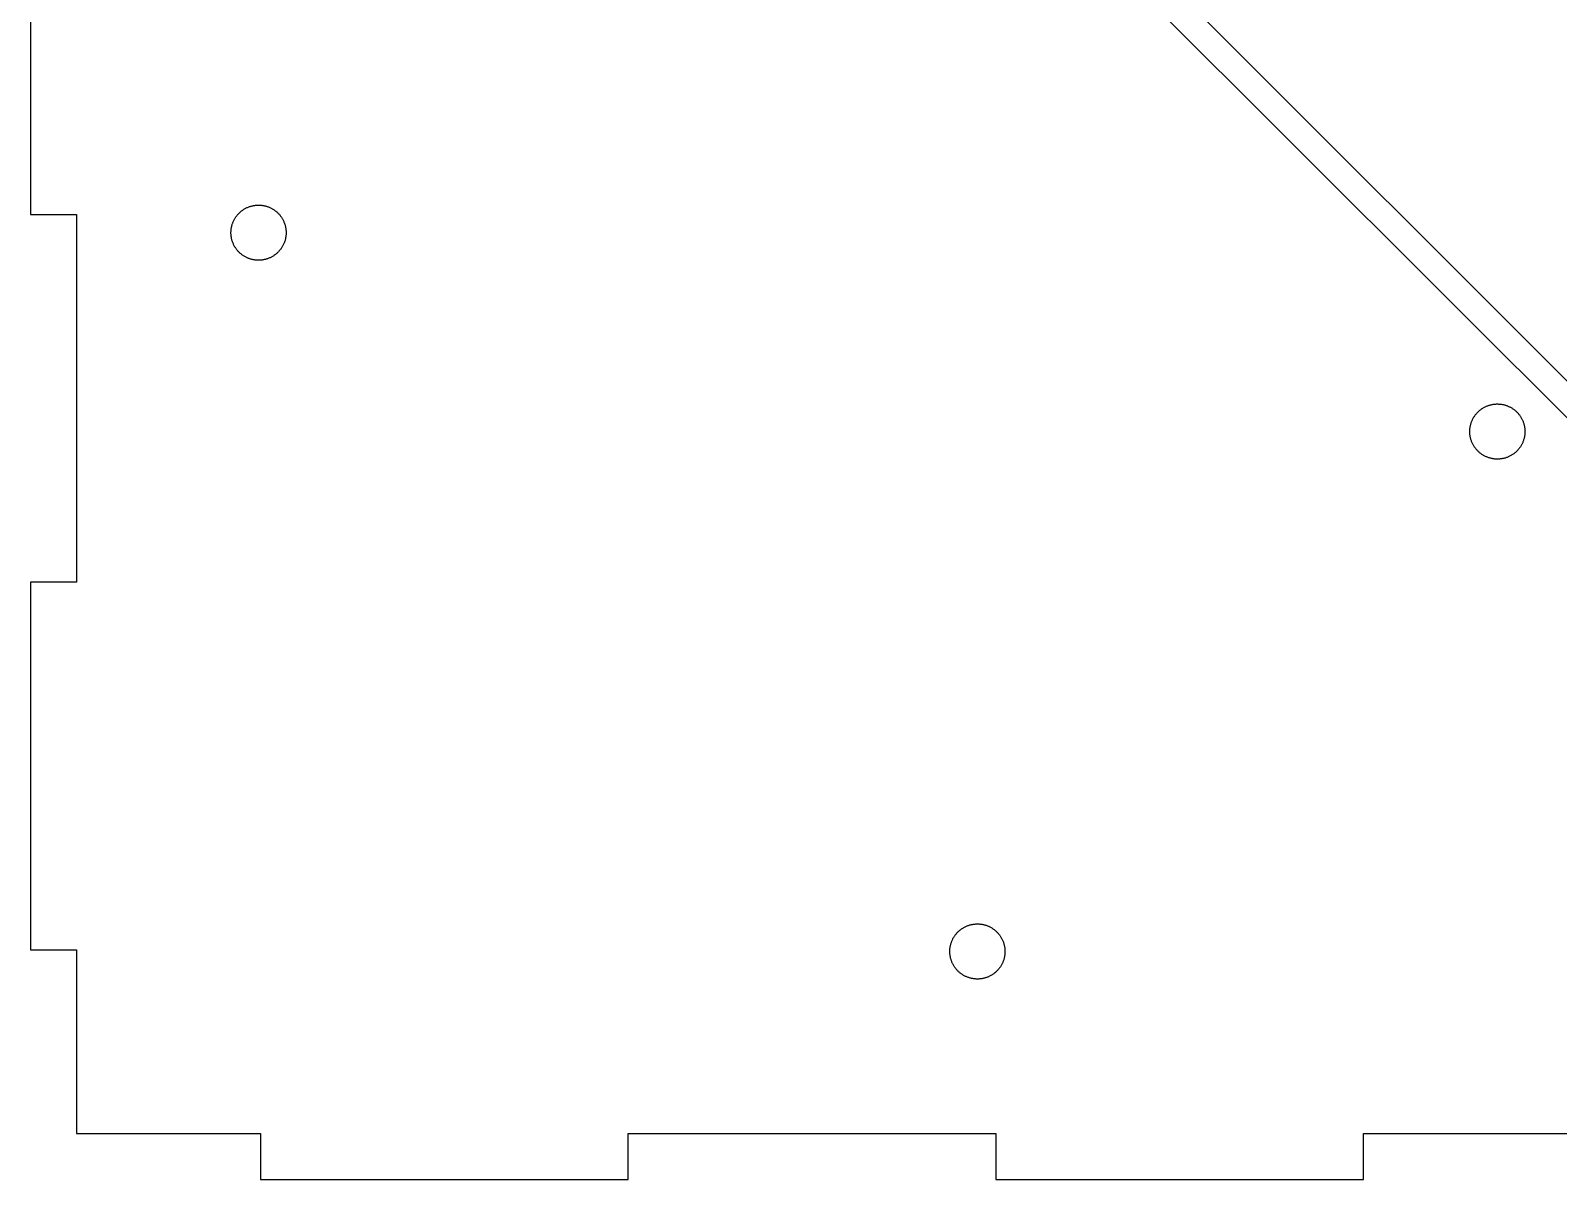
# Model space of a CAD drawing. Header units: metres. Extents: x -136 to 200, y -122 to 130.
# Drawn here: x -2.5 to 80.6, y -122.5 to -60 of the extents above; entities that cross this region are included whole.
import ezdxf

# ---------------------------------------------------------------- set-up
doc = ezdxf.new("R2010")
doc.units = ezdxf.units.M

msp = doc.modelspace()

# ---------------------------------------------------------------- linework, layer by layer
for p, q in [((120, -120), (0, 0)), ((2, 0), (122, -120)), ((-2.5, -50), (-2.5, -70)), ((8.95262, -69.8338), (8.98212, -69.8103)), ((8.98212, -69.8103), (9.01221, -69.7876)), ((9.01221, -69.7876), (9.04283, -69.7656)), ((9.04283, -69.7656), (9.07402, -69.7444)), ((9.07402, -69.7444), (9.10571, -69.724)), ((9.10571, -69.724), (9.13794, -69.7044)), ((9.13794, -69.7044), (9.17061, -69.6856)), ((9.17061, -69.6856), (9.20377, -69.6677)), ((9.20377, -69.6677), (9.23737, -69.6506)), ((9.23737, -69.6506), (9.27136, -69.6343)), ((9.27136, -69.6343), (9.30577, -69.6189)), ((9.30577, -69.6189), (9.34055, -69.6044)), ((9.34055, -69.6044), (9.37569, -69.5907)), ((9.37569, -69.5907), (9.41116, -69.5779)), ((9.41116, -69.5779), (9.44693, -69.5661)), ((9.44693, -69.5661), (9.483, -69.5551)), ((9.483, -69.5551), (9.51933, -69.545)), ((9.51933, -69.545), (9.55591, -69.5359)), ((9.55591, -69.5359), (9.5927, -69.5276)), ((9.5927, -69.5276), (9.62968, -69.5204)), ((9.62968, -69.5204), (9.66682, -69.514)), ((9.66682, -69.514), (9.70413, -69.5086)), ((9.70413, -69.5086), (9.74156, -69.5041)), ((9.74156, -69.5041), (9.7791, -69.5005)), ((9.7791, -69.5005), (9.81671, -69.4979)), ((9.81671, -69.4979), (9.85437, -69.4963)), ((9.85437, -69.4963), (9.89206, -69.4955)), ((9.89206, -69.4955), (9.92976, -69.4958)), ((9.92976, -69.4958), (9.96744, -69.497)), ((9.96744, -69.497), (10.0051, -69.4991)), ((10.0051, -69.4991), (10.0426, -69.5022)), ((10.0426, -69.5022), (10.0801, -69.5062)), ((10.0801, -69.5062), (10.1175, -69.5112)), ((10.1175, -69.5112), (10.1547, -69.517)), ((10.1547, -69.517), (10.1918, -69.5239)), ((10.1918, -69.5239), (10.2287, -69.5316)), ((10.2287, -69.5316), (10.2654, -69.5403)), ((10.2654, -69.5403), (10.3018, -69.5499)), ((10.3018, -69.5499), (10.338, -69.5605)), ((10.338, -69.5605), (10.374, -69.5719)), ((10.374, -69.5719), (10.4096, -69.5842)), ((10.4096, -69.5842), (10.4449, -69.5974)), ((10.4449, -69.5974), (10.4799, -69.6115)), ((10.4799, -69.6115), (10.5145, -69.6265)), ((10.5145, -69.6265), (10.5487, -69.6423)), ((10.5487, -69.6423), (10.5825, -69.659)), ((10.5825, -69.659), (10.6158, -69.6765)), ((10.6158, -69.6765), (10.6488, -69.6949)), ((10.6488, -69.6949), (10.6812, -69.7141)), ((10.6812, -69.7141), (10.7132, -69.7341)), ((10.7132, -69.7341), (10.7446, -69.7549)), ((10.7446, -69.7549), (10.7755, -69.7765)), ((10.7755, -69.7765), (10.8059, -69.7988)), ((10.8059, -69.7988), (10.8357, -69.8219)), ((-2.5, -70), (0, -70)), ((0, -70), (0, -90)), ((8.44185, -70.6499), (8.45099, -70.6134)), ((8.45099, -70.6134), (8.46104, -70.577)), ((8.46104, -70.577), (8.47202, -70.541)), ((8.47202, -70.541), (8.48389, -70.5052)), ((8.48389, -70.5052), (8.49666, -70.4697)), ((8.49666, -70.4697), (8.51033, -70.4346)), ((8.51033, -70.4346), (8.52484, -70.3998)), ((8.52484, -70.3998), (8.54027, -70.3654)), ((8.54027, -70.3654), (8.55652, -70.3314)), ((8.55652, -70.3314), (8.57364, -70.2978)), ((8.57364, -70.2978), (8.5916, -70.2646)), ((8.5916, -70.2646), (8.61038, -70.232)), ((8.61038, -70.232), (8.62997, -70.1998)), ((8.62997, -70.1998), (8.65036, -70.168)), ((8.65036, -70.168), (8.67155, -70.1369)), ((8.67155, -70.1369), (8.69353, -70.1062)), ((8.69353, -70.1062), (8.71626, -70.0762)), ((8.71626, -70.0762), (8.73973, -70.0466)), ((8.73973, -70.0466), (8.76395, -70.0178)), ((8.76395, -70.0178), (8.78886, -69.9895)), ((8.78886, -69.9895), (8.8145, -69.9619)), ((8.8145, -69.9619), (8.84082, -69.9349)), ((8.84082, -69.9349), (8.86781, -69.9085)), ((8.86781, -69.9085), (8.89546, -69.8829)), ((8.89546, -69.8829), (8.92372, -69.858)), ((8.92372, -69.858), (8.95262, -69.8338)), ((10.8357, -69.8219), (10.8649, -69.8458)), ((10.8649, -69.8458), (10.8935, -69.8703)), ((10.8935, -69.8703), (10.9214, -69.8956)), ((10.9214, -69.8956), (10.9487, -69.9216)), ((10.9487, -69.9216), (10.9754, -69.9483)), ((10.9754, -69.9483), (11.0014, -69.9756)), ((11.0014, -69.9756), (11.0267, -70.0036)), ((11.0267, -70.0036), (11.0512, -70.0321)), ((11.0512, -70.0321), (11.0751, -70.0613)), ((11.0751, -70.0613), (11.0982, -70.0911)), ((11.0982, -70.0911), (11.1205, -70.1215)), ((11.1205, -70.1215), (11.1421, -70.1524)), ((11.1421, -70.1524), (11.1629, -70.1838)), ((11.1629, -70.1838), (11.1829, -70.2158)), ((11.1829, -70.2158), (11.2021, -70.2482)), ((11.2021, -70.2482), (11.2205, -70.2812)), ((11.2205, -70.2812), (11.238, -70.3145)), ((11.238, -70.3145), (11.2547, -70.3483)), ((11.2547, -70.3483), (11.2705, -70.3825)), ((11.2705, -70.3825), (11.2855, -70.4171)), ((11.2855, -70.4171), (11.2996, -70.4521)), ((11.2996, -70.4521), (11.3128, -70.4874)), ((11.3128, -70.4874), (11.3251, -70.523)), ((11.3251, -70.523), (11.3365, -70.559)), ((11.3365, -70.559), (11.3471, -70.5952)), ((11.3471, -70.5952), (11.3567, -70.6316)), ((11.3567, -70.6316), (11.3654, -70.6683)), ((8.4015, -70.9861), (8.40224, -70.9484)), ((8.40175, -71.0238), (8.4015, -70.9861)), ((8.40294, -71.0615), (8.40175, -71.0238)), ((8.40224, -70.9484), (8.40388, -70.9107)), ((8.40508, -71.0991), (8.40294, -71.0615)), ((8.40388, -70.9107), (8.40648, -70.8731)), ((8.40814, -71.1367), (8.40508, -71.0991)), ((8.40648, -70.8731), (8.41003, -70.8356)), ((8.41216, -71.1742), (8.40814, -71.1367)), ((8.41003, -70.8356), (8.41454, -70.7982)), ((8.41713, -71.2115), (8.41216, -71.1742)), ((8.41454, -70.7982), (8.41995, -70.7609)), ((8.42302, -71.2488), (8.41713, -71.2115)), ((8.41995, -70.7609), (8.42633, -70.7237)), ((8.42986, -71.2858), (8.42302, -71.2488)), ((8.42633, -70.7237), (8.43362, -70.6867)), ((8.43761, -71.3227), (8.42986, -71.2858)), ((8.43362, -70.6867), (8.44185, -70.6499)), ((8.4463, -71.3594), (8.43761, -71.3227)), ((8.4559, -71.3959), (8.4463, -71.3594)), ((8.46642, -71.4321), (8.4559, -71.3959)), ((8.47784, -71.468), (8.46642, -71.4321)), ((8.49016, -71.5036), (8.47784, -71.468)), ((11.3309, -71.4501), (11.3191, -71.4858)), ((11.3419, -71.414), (11.3309, -71.4501)), ((11.352, -71.3777), (11.3419, -71.414)), ((11.3611, -71.3411), (11.352, -71.3777)), ((11.3694, -71.3043), (11.3611, -71.3411)), ((11.3654, -70.6683), (11.3731, -70.7052)), ((11.3767, -71.2673), (11.3694, -71.3043)), ((11.3731, -70.7052), (11.38, -70.7423)), ((11.383, -71.2302), (11.3767, -71.2673)), ((11.38, -70.7423), (11.3859, -70.7795)), ((11.3884, -71.1929), (11.383, -71.2302)), ((11.3859, -70.7795), (11.3908, -70.8169)), ((11.3929, -71.1554), (11.3884, -71.1929)), ((11.3908, -70.8169), (11.3948, -70.8544)), ((11.3965, -71.1179), (11.3929, -71.1554)), ((11.3948, -70.8544), (11.3979, -70.8919)), ((11.3991, -71.0803), (11.3965, -71.1179)), ((11.3979, -70.8919), (11.4, -70.9296)), ((11.4007, -71.0426), (11.3991, -71.0803)), ((11.4, -70.9296), (11.4012, -70.9672)), ((11.4015, -71.0049), (11.4007, -71.0426)), ((11.4012, -70.9672), (11.4015, -71.0049)), ((8.50339, -71.5389), (8.49016, -71.5036)), ((8.51747, -71.5739), (8.50339, -71.5389)), ((8.53244, -71.6085), (8.51747, -71.5739)), ((8.54829, -71.6427), (8.53244, -71.6085)), ((8.56497, -71.6765), (8.54829, -71.6427)), ((8.58252, -71.7099), (8.56497, -71.6765)), ((8.60088, -71.7428), (8.58252, -71.7099)), ((8.62007, -71.7752), (8.60088, -71.7428)), ((8.64008, -71.8072), (8.62007, -71.7752)), ((8.66087, -71.8386), (8.64008, -71.8072)), ((8.68243, -71.8696), (8.66087, -71.8386)), ((8.7048, -71.8999), (8.68243, -71.8696)), ((8.72791, -71.9297), (8.7048, -71.8999)), ((8.75175, -71.9589), (8.72791, -71.9297)), ((8.77632, -71.9875), (8.75175, -71.9589)), ((8.80161, -72.0155), (8.77632, -71.9875)), ((8.82758, -72.0428), (8.80161, -72.0155)), ((8.85423, -72.0694), (8.82758, -72.0428)), ((8.88155, -72.0954), (8.85423, -72.0694)), ((8.90952, -72.1207), (8.88155, -72.0954)), ((8.93811, -72.1452), (8.90952, -72.1207)), ((8.9673, -72.1691), (8.93811, -72.1452)), ((8.99709, -72.1922), (8.9673, -72.1691)), ((9.02745, -72.2146), (8.99709, -72.1922)), ((9.05836, -72.2361), (9.02745, -72.2146)), ((9.0898, -72.2569), (9.05836, -72.2361)), ((9.12177, -72.2769), (9.0898, -72.2569)), ((9.15422, -72.2961), (9.12177, -72.2769)), ((9.18713, -72.3145), (9.15422, -72.2961)), ((10.6324, -72.3054), (10.5992, -72.3234)), ((10.6651, -72.2866), (10.6324, -72.3054)), ((10.6973, -72.267), (10.6651, -72.2866)), ((10.729, -72.2466), (10.6973, -72.267)), ((10.7601, -72.2254), (10.729, -72.2466)), ((10.7908, -72.2035), (10.7601, -72.2254)), ((10.8208, -72.1808), (10.7908, -72.2035)), ((10.8504, -72.1573), (10.8208, -72.1808)), ((10.8792, -72.1331), (10.8504, -72.1573)), ((10.9075, -72.1081), (10.8792, -72.1331)), ((10.9352, -72.0825), (10.9075, -72.1081)), ((10.9621, -72.0562), (10.9352, -72.0825)), ((10.9885, -72.0292), (10.9621, -72.0562)), ((11.0141, -72.0015), (10.9885, -72.0292)), ((11.039, -71.9733), (11.0141, -72.0015)), ((11.0632, -71.9444), (11.039, -71.9733)), ((11.0867, -71.9149), (11.0632, -71.9444)), ((11.1095, -71.8848), (11.0867, -71.9149)), ((11.1314, -71.8542), (11.1095, -71.8848)), ((11.1526, -71.823), (11.1314, -71.8542)), ((11.173, -71.7913), (11.1526, -71.823)), ((11.1926, -71.7591), (11.173, -71.7913)), ((11.2114, -71.7264), (11.1926, -71.7591)), ((11.2293, -71.6932), (11.2114, -71.7264)), ((11.2465, -71.6597), (11.2293, -71.6932)), ((11.2627, -71.6256), (11.2465, -71.6597)), ((11.2781, -71.5912), (11.2627, -71.6256)), ((11.2927, -71.5565), (11.2781, -71.5912)), ((11.3063, -71.5213), (11.2927, -71.5565)), ((11.3191, -71.4858), (11.3063, -71.5213)), ((9.2205, -72.332), (9.18713, -72.3145)), ((9.25432, -72.3487), (9.2205, -72.332)), ((9.28851, -72.3646), (9.25432, -72.3487)), ((9.32312, -72.3795), (9.28851, -72.3646)), ((9.35808, -72.3936), (9.32312, -72.3795)), ((9.39337, -72.4068), (9.35808, -72.3936)), ((9.429, -72.4192), (9.39337, -72.4068)), ((9.46494, -72.4306), (9.429, -72.4192)), ((9.50113, -72.4411), (9.46494, -72.4306)), ((9.5376, -72.4507), (9.50113, -72.4411)), ((9.57428, -72.4594), (9.5376, -72.4507)), ((9.61116, -72.4671), (9.57428, -72.4594)), ((9.64824, -72.474), (9.61116, -72.4671)), ((9.68547, -72.4799), (9.64824, -72.474)), ((9.72284, -72.4848), (9.68547, -72.4799)), ((9.76031, -72.4889), (9.72284, -72.4848)), ((9.7979, -72.4919), (9.76031, -72.4889)), ((9.83554, -72.4941), (9.7979, -72.4919)), ((9.87321, -72.4953), (9.83554, -72.4941)), ((9.9109, -72.4955), (9.87321, -72.4953)), ((9.94861, -72.4948), (9.9109, -72.4955)), ((9.98627, -72.4931), (9.94861, -72.4948)), ((10.0239, -72.4905), (9.98627, -72.4931)), ((10.0614, -72.487), (10.0239, -72.4905)), ((10.0988, -72.4825), (10.0614, -72.487)), ((10.1361, -72.4771), (10.0988, -72.4825)), ((10.1733, -72.4707), (10.1361, -72.4771)), ((10.2103, -72.4634), (10.1733, -72.4707)), ((10.2471, -72.4552), (10.2103, -72.4634)), ((10.2836, -72.446), (10.2471, -72.4552)), ((10.32, -72.436), (10.2836, -72.446)), ((10.356, -72.425), (10.32, -72.436)), ((10.3918, -72.4131), (10.356, -72.425)), ((10.4273, -72.4003), (10.3918, -72.4131)), ((10.4624, -72.3867), (10.4273, -72.4003)), ((10.4972, -72.3722), (10.4624, -72.3867)), ((10.5316, -72.3567), (10.4972, -72.3722)), ((10.5656, -72.3405), (10.5316, -72.3567)), ((10.5992, -72.3234), (10.5656, -72.3405)), ((76.3694, -80.629), (76.3994, -80.6063)), ((76.3994, -80.6063), (76.4301, -80.5843)), ((76.4301, -80.5843), (76.4613, -80.5631)), ((76.4613, -80.5631), (76.493, -80.5427)), ((76.493, -80.5427), (76.5252, -80.5231)), ((76.5252, -80.5231), (76.5579, -80.5044)), ((76.5579, -80.5044), (76.591, -80.4864)), ((76.591, -80.4864), (76.6246, -80.4693)), ((76.6246, -80.4693), (76.6586, -80.453)), ((76.6586, -80.453), (76.693, -80.4376)), ((76.693, -80.4376), (76.7278, -80.4231)), ((76.7278, -80.4231), (76.7629, -80.4094)), ((76.7629, -80.4094), (76.7984, -80.3967)), ((76.7984, -80.3967), (76.8342, -80.3848)), ((76.8342, -80.3848), (76.8703, -80.3738)), ((76.8703, -80.3738), (76.9066, -80.3638)), ((76.9066, -80.3638), (76.9432, -80.3546)), ((76.9432, -80.3546), (76.9799, -80.3464)), ((76.9799, -80.3464), (77.0169, -80.3391)), ((77.0169, -80.3391), (77.0541, -80.3327)), ((77.0541, -80.3327), (77.0914, -80.3273)), ((77.0914, -80.3273), (77.1288, -80.3228)), ((77.1288, -80.3228), (77.1664, -80.3193)), ((77.1664, -80.3193), (77.204, -80.3167)), ((77.204, -80.3167), (77.2416, -80.315)), ((77.2416, -80.315), (77.2793, -80.3143)), ((77.2793, -80.3143), (77.317, -80.3145)), ((77.317, -80.3145), (77.3547, -80.3157)), ((77.3547, -80.3157), (77.3923, -80.3178)), ((77.3923, -80.3178), (77.4299, -80.3209)), ((77.4299, -80.3209), (77.4674, -80.3249)), ((77.4674, -80.3249), (77.5048, -80.3299)), ((77.5048, -80.3299), (77.542, -80.3358)), ((77.542, -80.3358), (77.5791, -80.3426)), ((77.5791, -80.3426), (77.616, -80.3504)), ((77.616, -80.3504), (77.6526, -80.3591)), ((77.6526, -80.3591), (77.6891, -80.3687)), ((77.6891, -80.3687), (77.7253, -80.3792)), ((77.7253, -80.3792), (77.7612, -80.3906)), ((77.7612, -80.3906), (77.7969, -80.4029)), ((77.7969, -80.4029), (77.8322, -80.4162)), ((77.8322, -80.4162), (77.8671, -80.4303)), ((77.8671, -80.4303), (77.9017, -80.4452)), ((77.9017, -80.4452), (77.9359, -80.461)), ((77.9359, -80.461), (77.9697, -80.4777)), ((77.9697, -80.4777), (78.0031, -80.4953)), ((78.0031, -80.4953), (78.036, -80.5136)), ((78.036, -80.5136), (78.0685, -80.5328)), ((78.0685, -80.5328), (78.1004, -80.5528)), ((78.1004, -80.5528), (78.1319, -80.5736)), ((78.1319, -80.5736), (78.1628, -80.5952)), ((78.1628, -80.5952), (78.1931, -80.6176)), ((78.1931, -80.6176), (78.2229, -80.6407)), ((75.8291, -81.4687), (75.8382, -81.4321)), ((75.8382, -81.4321), (75.8483, -81.3958)), ((75.8483, -81.3958), (75.8593, -81.3597)), ((75.8593, -81.3597), (75.8712, -81.3239)), ((75.8712, -81.3239), (75.8839, -81.2885)), ((75.8839, -81.2885), (75.8976, -81.2533)), ((75.8976, -81.2533), (75.9121, -81.2185)), ((75.9121, -81.2185), (75.9275, -81.1841)), ((75.9275, -81.1841), (75.9438, -81.1501)), ((75.9438, -81.1501), (75.9609, -81.1165)), ((75.9609, -81.1165), (75.9789, -81.0834)), ((75.9789, -81.0834), (75.9976, -81.0507)), ((75.9976, -81.0507), (76.0172, -81.0185)), ((76.0172, -81.0185), (76.0376, -80.9868)), ((76.0376, -80.9868), (76.0588, -80.9556)), ((76.0588, -80.9556), (76.0808, -80.925)), ((76.0808, -80.925), (76.1035, -80.8949)), ((76.1035, -80.8949), (76.127, -80.8654)), ((76.127, -80.8654), (76.1512, -80.8365)), ((76.1512, -80.8365), (76.1761, -80.8082)), ((76.1761, -80.8082), (76.2018, -80.7806)), ((76.2018, -80.7806), (76.2281, -80.7536)), ((76.2281, -80.7536), (76.2551, -80.7273)), ((76.2551, -80.7273), (76.2827, -80.7016)), ((76.2827, -80.7016), (76.311, -80.6767)), ((76.311, -80.6767), (76.3399, -80.6525)), ((76.3399, -80.6525), (76.3694, -80.629)), ((78.2229, -80.6407), (78.2521, -80.6645)), ((78.2521, -80.6645), (78.2807, -80.6891)), ((78.2807, -80.6891), (78.3087, -80.7144)), ((78.3087, -80.7144), (78.336, -80.7403)), ((78.336, -80.7403), (78.3626, -80.767)), ((78.3626, -80.767), (78.3886, -80.7943)), ((78.3886, -80.7943), (78.4139, -80.8223)), ((78.4139, -80.8223), (78.4385, -80.8509)), ((78.4385, -80.8509), (78.4623, -80.8801)), ((78.4623, -80.8801), (78.4854, -80.9099)), ((78.4854, -80.9099), (78.5078, -80.9402)), ((78.5078, -80.9402), (78.5294, -80.9711)), ((78.5294, -80.9711), (78.5502, -81.0026)), ((78.5502, -81.0026), (78.5702, -81.0345)), ((78.5702, -81.0345), (78.5894, -81.067)), ((78.5894, -81.067), (78.6077, -81.0999)), ((78.6077, -81.0999), (78.6253, -81.1333)), ((78.6253, -81.1333), (78.6419, -81.1671)), ((78.6419, -81.1671), (78.6578, -81.2013)), ((78.6578, -81.2013), (78.6727, -81.2359)), ((78.6727, -81.2359), (78.6868, -81.2708)), ((78.6868, -81.2708), (78.7001, -81.3061)), ((78.7001, -81.3061), (78.7124, -81.3418)), ((78.7124, -81.3418), (78.7238, -81.3777)), ((78.7238, -81.3777), (78.7343, -81.4139)), ((78.7343, -81.4139), (78.7439, -81.4503)), ((75.7888, -81.8048), (75.7895, -81.7671)), ((75.789, -81.8425), (75.7888, -81.8048)), ((75.7902, -81.8802), (75.789, -81.8425)), ((75.7895, -81.7671), (75.7911, -81.7295)), ((75.7923, -81.9178), (75.7902, -81.8802)), ((75.7911, -81.7295), (75.7937, -81.6919)), ((75.7954, -81.9554), (75.7923, -81.9178)), ((75.7937, -81.6919), (75.7973, -81.6543)), ((75.7994, -81.9929), (75.7954, -81.9554)), ((75.7973, -81.6543), (75.8018, -81.6169)), ((75.8044, -82.0303), (75.7994, -81.9929)), ((75.8018, -81.6169), (75.8072, -81.5796)), ((75.8103, -82.0675), (75.8044, -82.0303)), ((75.8072, -81.5796), (75.8136, -81.5424)), ((75.8171, -82.1046), (75.8103, -82.0675)), ((75.8136, -81.5424), (75.8209, -81.5055)), ((75.8249, -82.1415), (75.8171, -82.1046)), ((75.8209, -81.5055), (75.8291, -81.4687)), ((75.8335, -82.1781), (75.8249, -82.1415)), ((75.8432, -82.2146), (75.8335, -82.1781)), ((75.8537, -82.2508), (75.8432, -82.2146)), ((75.8651, -82.2867), (75.8537, -82.2508)), ((78.7182, -82.2688), (78.7063, -82.3046)), ((78.7292, -82.2327), (78.7182, -82.2688)), ((78.7392, -82.1964), (78.7292, -82.2327)), ((78.7484, -82.1598), (78.7392, -82.1964)), ((78.7439, -81.4503), (78.7526, -81.487)), ((78.7566, -82.123), (78.7484, -82.1598)), ((78.7526, -81.487), (78.7604, -81.5239)), ((78.7639, -82.0861), (78.7566, -82.123)), ((78.7604, -81.5239), (78.7672, -81.561)), ((78.7703, -82.0489), (78.7639, -82.0861)), ((78.7672, -81.561), (78.7731, -81.5982)), ((78.7757, -82.0116), (78.7703, -82.0489)), ((78.7731, -81.5982), (78.7781, -81.6356)), ((78.7802, -81.9742), (78.7757, -82.0116)), ((78.7781, -81.6356), (78.7821, -81.6731)), ((78.7837, -81.9366), (78.7802, -81.9742)), ((78.7821, -81.6731), (78.7852, -81.7107)), ((78.7863, -81.899), (78.7837, -81.9366)), ((78.7852, -81.7107), (78.7873, -81.7483)), ((78.788, -81.8614), (78.7863, -81.899)), ((78.7873, -81.7483), (78.7885, -81.786)), ((78.7887, -81.8237), (78.788, -81.8614)), ((78.7885, -81.786), (78.7887, -81.8237)), ((75.8774, -82.3224), (75.8651, -82.2867)), ((75.8906, -82.3577), (75.8774, -82.3224)), ((75.9047, -82.3926), (75.8906, -82.3577)), ((75.9197, -82.4272), (75.9047, -82.3926)), ((75.9355, -82.4614), (75.9197, -82.4272)), ((75.9522, -82.4952), (75.9355, -82.4614)), ((75.9698, -82.5286), (75.9522, -82.4952)), ((75.9881, -82.5615), (75.9698, -82.5286)), ((76.0073, -82.594), (75.9881, -82.5615)), ((76.0273, -82.6259), (76.0073, -82.594)), ((76.0481, -82.6574), (76.0273, -82.6259)), ((76.0697, -82.6883), (76.0481, -82.6574)), ((76.0921, -82.7187), (76.0697, -82.6883)), ((76.1152, -82.7484), (76.0921, -82.7187)), ((76.139, -82.7776), (76.1152, -82.7484)), ((76.1636, -82.8062), (76.139, -82.7776)), ((76.1889, -82.8342), (76.1636, -82.8062)), ((76.2148, -82.8615), (76.1889, -82.8342)), ((76.2415, -82.8882), (76.2148, -82.8615)), ((76.2688, -82.9141), (76.2415, -82.8882)), ((76.2968, -82.9394), (76.2688, -82.9141)), ((76.3254, -82.964), (76.2968, -82.9394)), ((76.3546, -82.9878), (76.3254, -82.964)), ((76.3843, -83.0109), (76.3546, -82.9878)), ((76.4147, -83.0333), (76.3843, -83.0109)), ((76.4456, -83.0549), (76.4147, -83.0333)), ((76.4771, -83.0757), (76.4456, -83.0549)), ((76.509, -83.0957), (76.4771, -83.0757)), ((76.5415, -83.1149), (76.509, -83.0957)), ((78.0523, -83.1054), (78.0196, -83.1241)), ((78.0845, -83.0858), (78.0523, -83.1054)), ((78.1162, -83.0654), (78.0845, -83.0858)), ((78.1474, -83.0442), (78.1162, -83.0654)), ((78.178, -83.0222), (78.1474, -83.0442)), ((78.2081, -82.9995), (78.178, -83.0222)), ((78.2376, -82.976), (78.2081, -82.9995)), ((78.2665, -82.9518), (78.2376, -82.976)), ((78.2948, -82.9269), (78.2665, -82.9518)), ((78.3224, -82.9012), (78.2948, -82.9269)), ((78.3494, -82.8749), (78.3224, -82.9012)), ((78.3757, -82.8479), (78.3494, -82.8749)), ((78.4014, -82.8203), (78.3757, -82.8479)), ((78.4263, -82.792), (78.4014, -82.8203)), ((78.4505, -82.7631), (78.4263, -82.792)), ((78.474, -82.7336), (78.4505, -82.7631)), ((78.4967, -82.7035), (78.474, -82.7336)), ((78.5187, -82.6729), (78.4967, -82.7035)), ((78.5399, -82.6417), (78.5187, -82.6729)), ((78.5603, -82.61), (78.5399, -82.6417)), ((78.5798, -82.5778), (78.5603, -82.61)), ((78.5986, -82.5451), (78.5798, -82.5778)), ((78.6166, -82.512), (78.5986, -82.5451)), ((78.6337, -82.4784), (78.6166, -82.512)), ((78.65, -82.4444), (78.6337, -82.4784)), ((78.6654, -82.41), (78.65, -82.4444)), ((78.6799, -82.3752), (78.6654, -82.41)), ((78.6936, -82.3401), (78.6799, -82.3752)), ((78.7063, -82.3046), (78.6936, -82.3401)), ((76.5744, -83.1332), (76.5415, -83.1149)), ((76.6078, -83.1508), (76.5744, -83.1332)), ((76.6416, -83.1674), (76.6078, -83.1508)), ((76.6758, -83.1833), (76.6416, -83.1674)), ((76.7104, -83.1983), (76.6758, -83.1833)), ((76.7453, -83.2124), (76.7104, -83.1983)), ((76.7806, -83.2256), (76.7453, -83.2124)), ((76.8163, -83.2379), (76.7806, -83.2256)), ((76.8522, -83.2493), (76.8163, -83.2379)), ((76.8884, -83.2598), (76.8522, -83.2493)), ((76.9248, -83.2694), (76.8884, -83.2598)), ((76.9615, -83.2781), (76.9248, -83.2694)), ((76.9984, -83.2859), (76.9615, -83.2781)), ((77.0355, -83.2927), (76.9984, -83.2859)), ((77.0727, -83.2986), (77.0355, -83.2927)), ((77.1101, -83.3036), (77.0727, -83.2986)), ((77.1476, -83.3076), (77.1101, -83.3036)), ((77.1852, -83.3107), (77.1476, -83.3076)), ((77.2228, -83.3128), (77.1852, -83.3107)), ((77.2605, -83.314), (77.2228, -83.3128)), ((77.2982, -83.3142), (77.2605, -83.314)), ((77.3359, -83.3135), (77.2982, -83.3142)), ((77.3735, -83.3119), (77.3359, -83.3135)), ((77.4111, -83.3092), (77.3735, -83.3119)), ((77.4487, -83.3057), (77.4111, -83.3092)), ((77.4861, -83.3012), (77.4487, -83.3057)), ((77.5234, -83.2958), (77.4861, -83.3012)), ((77.5605, -83.2894), (77.5234, -83.2958)), ((77.5975, -83.2821), (77.5605, -83.2894)), ((77.6343, -83.2739), (77.5975, -83.2821)), ((77.6709, -83.2648), (77.6343, -83.2739)), ((77.7072, -83.2547), (77.6709, -83.2648)), ((77.7433, -83.2437), (77.7072, -83.2547)), ((77.7791, -83.2318), (77.7433, -83.2437)), ((77.8145, -83.2191), (77.7791, -83.2318)), ((77.8497, -83.2054), (77.8145, -83.2191)), ((77.8845, -83.1909), (77.8497, -83.2054)), ((77.9189, -83.1755), (77.8845, -83.1909)), ((77.9529, -83.1592), (77.9189, -83.1755)), ((77.9865, -83.1421), (77.9529, -83.1592)), ((78.0196, -83.1241), (77.9865, -83.1421)), ((0, -90), (-2.5, -90)), ((-2.5, -90), (-2.5, -110)), ((48.1152, -108.891), (48.1458, -108.869)), ((48.1458, -108.869), (48.177, -108.847)), ((48.177, -108.847), (48.2087, -108.827)), ((48.2087, -108.827), (48.2409, -108.807)), ((48.2409, -108.807), (48.2736, -108.789)), ((48.2736, -108.789), (48.3068, -108.771)), ((48.3068, -108.771), (48.3403, -108.754)), ((48.3403, -108.754), (48.3744, -108.737)), ((48.3744, -108.737), (48.4088, -108.722)), ((48.4088, -108.722), (48.4435, -108.707)), ((48.4435, -108.707), (48.4787, -108.694)), ((48.4787, -108.694), (48.5142, -108.681)), ((48.5142, -108.681), (48.5499, -108.669)), ((48.5499, -108.669), (48.586, -108.658)), ((48.586, -108.658), (48.6223, -108.648)), ((48.6223, -108.648), (48.6589, -108.639)), ((48.6589, -108.639), (48.6957, -108.631)), ((48.6957, -108.631), (48.7327, -108.623)), ((48.7327, -108.623), (48.7698, -108.617)), ((48.7698, -108.617), (48.8071, -108.612)), ((48.8071, -108.612), (48.8446, -108.607)), ((48.8446, -108.607), (48.8821, -108.604)), ((48.8821, -108.604), (48.9197, -108.601)), ((48.9197, -108.601), (48.9574, -108.599)), ((48.9574, -108.599), (48.9951, -108.599)), ((48.9951, -108.599), (49.0328, -108.599)), ((49.0328, -108.599), (49.0704, -108.6)), ((49.0704, -108.6), (49.1081, -108.602)), ((49.1081, -108.602), (49.1456, -108.605)), ((49.1456, -108.605), (49.1831, -108.609)), ((49.1831, -108.609), (49.2205, -108.614)), ((49.2205, -108.614), (49.2577, -108.62)), ((49.2577, -108.62), (49.2948, -108.627)), ((49.2948, -108.627), (49.3317, -108.635)), ((49.3317, -108.635), (49.3684, -108.643)), ((49.3684, -108.643), (49.4048, -108.653)), ((49.4048, -108.653), (49.441, -108.663)), ((49.441, -108.663), (49.477, -108.675)), ((49.477, -108.675), (49.5126, -108.687)), ((49.5126, -108.687), (49.5479, -108.7)), ((49.5479, -108.7), (49.5829, -108.715)), ((49.5829, -108.715), (49.6175, -108.729)), ((49.6175, -108.729), (49.6517, -108.745)), ((49.6517, -108.745), (49.6855, -108.762)), ((49.6855, -108.762), (49.7188, -108.78)), ((49.7188, -108.78), (49.7518, -108.798)), ((49.7518, -108.798), (49.7842, -108.817)), ((49.7842, -108.817), (49.8162, -108.837)), ((49.8162, -108.837), (49.8476, -108.858)), ((49.8476, -108.858), (49.8785, -108.879)), ((47.554, -109.716), (47.564, -109.68)), ((47.564, -109.68), (47.575, -109.644)), ((47.575, -109.644), (47.5869, -109.608)), ((47.5869, -109.608), (47.5997, -109.573)), ((47.5997, -109.573), (47.6133, -109.538)), ((47.6133, -109.538), (47.6278, -109.503)), ((47.6278, -109.503), (47.6433, -109.468)), ((47.6433, -109.468), (47.6595, -109.434)), ((47.6595, -109.434), (47.6766, -109.401)), ((47.6766, -109.401), (47.6946, -109.368)), ((47.6946, -109.368), (47.7134, -109.335)), ((47.7134, -109.335), (47.733, -109.303)), ((47.733, -109.303), (47.7534, -109.271)), ((47.7534, -109.271), (47.7746, -109.24)), ((47.7746, -109.24), (47.7965, -109.209)), ((47.7965, -109.209), (47.8192, -109.179)), ((47.8192, -109.179), (47.8427, -109.15)), ((47.8427, -109.15), (47.8669, -109.121)), ((47.8669, -109.121), (47.8919, -109.092)), ((47.8919, -109.092), (47.9175, -109.065)), ((47.9175, -109.065), (47.9438, -109.038)), ((47.9438, -109.038), (47.9708, -109.012)), ((47.9708, -109.012), (47.9985, -108.986)), ((47.9985, -108.986), (48.0267, -108.961)), ((48.0267, -108.961), (48.0556, -108.937)), ((48.0556, -108.937), (48.0851, -108.913)), ((48.0851, -108.913), (48.1152, -108.891)), ((49.8785, -108.879), (49.9089, -108.902)), ((49.9089, -108.902), (49.9387, -108.925)), ((49.9387, -108.925), (49.9679, -108.949)), ((49.9679, -108.949), (49.9964, -108.973)), ((49.9964, -108.973), (50.0244, -108.999)), ((50.0244, -108.999), (50.0517, -109.025)), ((50.0517, -109.025), (50.0784, -109.051)), ((50.0784, -109.051), (50.1044, -109.079)), ((50.1044, -109.079), (50.1297, -109.107)), ((50.1297, -109.107), (50.1542, -109.135)), ((50.1542, -109.135), (50.1781, -109.164)), ((50.1781, -109.164), (50.2012, -109.194)), ((50.2012, -109.194), (50.2235, -109.224)), ((50.2235, -109.224), (50.2451, -109.255)), ((50.2451, -109.255), (50.2659, -109.287)), ((50.2659, -109.287), (50.2859, -109.319)), ((50.2859, -109.319), (50.3051, -109.351)), ((50.3051, -109.351), (50.3235, -109.384)), ((50.3235, -109.384), (50.341, -109.418)), ((50.341, -109.418), (50.3577, -109.451)), ((50.3577, -109.451), (50.3735, -109.486)), ((50.3735, -109.486), (50.3885, -109.52)), ((50.3885, -109.52), (50.4026, -109.555)), ((50.4026, -109.555), (50.4158, -109.59)), ((50.4158, -109.59), (50.4281, -109.626)), ((50.4281, -109.626), (50.4395, -109.662)), ((50.4395, -109.662), (50.4501, -109.698)), ((50.4501, -109.698), (50.4597, -109.735)), ((-2.5, -110), (0, -110)), ((0, -110), (0, -120)), ((47.5045, -110.089), (47.5052, -110.051)), ((47.5047, -110.127), (47.5045, -110.089)), ((47.5059, -110.164), (47.5047, -110.127)), ((47.5052, -110.051), (47.5069, -110.014)), ((47.5081, -110.202), (47.5059, -110.164)), ((47.5069, -110.014), (47.5095, -109.976)), ((47.5111, -110.24), (47.5081, -110.202)), ((47.5095, -109.976), (47.513, -109.939)), ((47.5152, -110.277), (47.5111, -110.24)), ((47.513, -109.939), (47.5175, -109.901)), ((47.5201, -110.315), (47.5152, -110.277)), ((47.5175, -109.901), (47.5229, -109.864)), ((47.526, -110.352), (47.5201, -110.315)), ((47.5229, -109.864), (47.5293, -109.827)), ((47.5329, -110.389), (47.526, -110.352)), ((47.5293, -109.827), (47.5366, -109.79)), ((47.5406, -110.426), (47.5329, -110.389)), ((47.5366, -109.79), (47.5448, -109.753)), ((47.5493, -110.462), (47.5406, -110.426)), ((47.5448, -109.753), (47.554, -109.716)), ((47.5589, -110.499), (47.5493, -110.462)), ((47.5694, -110.535), (47.5589, -110.499)), ((47.5808, -110.571), (47.5694, -110.535)), ((50.4449, -110.517), (50.4339, -110.553)), ((50.455, -110.481), (50.4449, -110.517)), ((50.4641, -110.444), (50.455, -110.481)), ((50.4597, -109.735), (50.4684, -109.771)), ((50.4724, -110.407), (50.4641, -110.444)), ((50.4684, -109.771), (50.4761, -109.808)), ((50.4796, -110.37), (50.4724, -110.407)), ((50.4761, -109.808), (50.483, -109.845)), ((50.486, -110.333), (50.4796, -110.37)), ((50.483, -109.845), (50.4888, -109.882)), ((50.4914, -110.296), (50.486, -110.333)), ((50.4888, -109.882), (50.4938, -109.92)), ((50.4959, -110.258), (50.4914, -110.296)), ((50.4938, -109.92), (50.4978, -109.957)), ((50.4995, -110.221), (50.4959, -110.258)), ((50.4978, -109.957), (50.5009, -109.995)), ((50.5021, -110.183), (50.4995, -110.221)), ((50.5009, -109.995), (50.503, -110.033)), ((50.5037, -110.146), (50.5021, -110.183)), ((50.503, -110.033), (50.5042, -110.07)), ((50.5045, -110.108), (50.5037, -110.146)), ((50.5042, -110.07), (50.5045, -110.108)), ((47.5932, -110.607), (47.5808, -110.571)), ((47.6064, -110.642), (47.5932, -110.607)), ((47.6205, -110.677), (47.6064, -110.642)), ((47.6354, -110.711), (47.6205, -110.677)), ((47.6513, -110.746), (47.6354, -110.711)), ((47.668, -110.779), (47.6513, -110.746)), ((47.6855, -110.813), (47.668, -110.779)), ((47.7039, -110.846), (47.6855, -110.813)), ((47.7231, -110.878), (47.7039, -110.846)), ((47.7431, -110.91), (47.7231, -110.878)), ((47.7639, -110.942), (47.7431, -110.91)), ((47.7854, -110.973), (47.7639, -110.942)), ((47.8078, -111.003), (47.7854, -110.973)), ((47.8309, -111.033), (47.8078, -111.003)), ((47.8548, -111.062), (47.8309, -111.033)), ((47.8793, -111.09), (47.8548, -111.062)), ((47.9046, -111.118), (47.8793, -111.09)), ((47.9306, -111.146), (47.9046, -111.118)), ((47.9572, -111.172), (47.9306, -111.146)), ((47.9845, -111.198), (47.9572, -111.172)), ((48.0125, -111.224), (47.9845, -111.198)), ((48.0411, -111.248), (48.0125, -111.224)), ((48.0703, -111.272), (48.0411, -111.248)), ((48.1001, -111.295), (48.0703, -111.272)), ((48.1304, -111.318), (48.1001, -111.295)), ((48.1614, -111.339), (48.1304, -111.318)), ((48.1928, -111.36), (48.1614, -111.339)), ((48.2248, -111.38), (48.1928, -111.36)), ((49.832, -111.35), (49.8002, -111.37)), ((49.8631, -111.328), (49.832, -111.35)), ((49.8938, -111.306), (49.8631, -111.328)), ((49.9238, -111.284), (49.8938, -111.306)), ((49.9534, -111.26), (49.9238, -111.284)), ((49.9822, -111.236), (49.9534, -111.26)), ((50.0105, -111.211), (49.9822, -111.236)), ((50.0381, -111.186), (50.0105, -111.211)), ((50.0651, -111.159), (50.0381, -111.186)), ((50.0915, -111.132), (50.0651, -111.159)), ((50.1171, -111.105), (50.0915, -111.132)), ((50.142, -111.076), (50.1171, -111.105)), ((50.1662, -111.047), (50.142, -111.076)), ((50.1897, -111.018), (50.1662, -111.047)), ((50.2124, -110.988), (50.1897, -111.018)), ((50.2344, -110.957), (50.2124, -110.988)), ((50.2556, -110.926), (50.2344, -110.957)), ((50.276, -110.894), (50.2556, -110.926)), ((50.2956, -110.862), (50.276, -110.894)), ((50.3144, -110.829), (50.2956, -110.862)), ((50.3323, -110.796), (50.3144, -110.829)), ((50.3494, -110.763), (50.3323, -110.796)), ((50.3657, -110.729), (50.3494, -110.763)), ((50.3811, -110.694), (50.3657, -110.729)), ((50.3956, -110.659), (50.3811, -110.694)), ((50.4093, -110.624), (50.3956, -110.659)), ((50.4221, -110.589), (50.4093, -110.624)), ((50.4339, -110.553), (50.4221, -110.589)), ((48.2572, -111.399), (48.2248, -111.38)), ((48.2901, -111.417), (48.2572, -111.399)), ((48.3235, -111.435), (48.2901, -111.417)), ((48.3573, -111.452), (48.3235, -111.435)), ((48.3915, -111.468), (48.3573, -111.452)), ((48.4261, -111.483), (48.3915, -111.468)), ((48.4611, -111.497), (48.4261, -111.483)), ((48.4964, -111.51), (48.4611, -111.497)), ((48.532, -111.522), (48.4964, -111.51)), ((48.5679, -111.534), (48.532, -111.522)), ((48.6041, -111.544), (48.5679, -111.534)), ((48.6406, -111.554), (48.6041, -111.544)), ((48.6773, -111.562), (48.6406, -111.554)), ((48.7142, -111.57), (48.6773, -111.562)), ((48.7512, -111.577), (48.7142, -111.57)), ((48.7885, -111.583), (48.7512, -111.577)), ((48.8258, -111.588), (48.7885, -111.583)), ((48.8633, -111.592), (48.8258, -111.588)), ((48.9009, -111.595), (48.8633, -111.592)), ((48.9385, -111.597), (48.9009, -111.595)), ((48.9762, -111.598), (48.9385, -111.597)), ((49.0139, -111.598), (48.9762, -111.598)), ((49.0516, -111.598), (49.0139, -111.598)), ((49.0893, -111.596), (49.0516, -111.598)), ((49.1269, -111.594), (49.0893, -111.596)), ((49.1644, -111.59), (49.1269, -111.594)), ((49.2018, -111.585), (49.1644, -111.59)), ((49.2391, -111.58), (49.2018, -111.585)), ((49.2763, -111.574), (49.2391, -111.58)), ((49.3133, -111.566), (49.2763, -111.574)), ((49.3501, -111.558), (49.3133, -111.566)), ((49.3866, -111.549), (49.3501, -111.558)), ((49.423, -111.539), (49.3866, -111.549)), ((49.459, -111.528), (49.423, -111.539)), ((49.4948, -111.516), (49.459, -111.528)), ((49.5303, -111.503), (49.4948, -111.516)), ((49.5654, -111.49), (49.5303, -111.503)), ((49.6002, -111.475), (49.5654, -111.49)), ((49.6346, -111.46), (49.6002, -111.475)), ((49.6686, -111.443), (49.6346, -111.46)), ((49.7022, -111.426), (49.6686, -111.443)), ((49.7354, -111.408), (49.7022, -111.426)), ((49.768, -111.39), (49.7354, -111.408)), ((49.8002, -111.37), (49.768, -111.39)), ((0, -120), (10, -120)), ((10, -120), (10, -122.5)), ((30, -120), (50, -120)), ((30, -122.5), (30, -120)), ((50, -120), (50, -122.5)), ((70, -122.5), (70, -120)), ((70, -120), (90, -120)), ((10, -122.5), (30, -122.5)), ((50, -122.5), (70, -122.5))]:
    msp.add_line(p, q)

doc.saveas('drawing.dxf')
